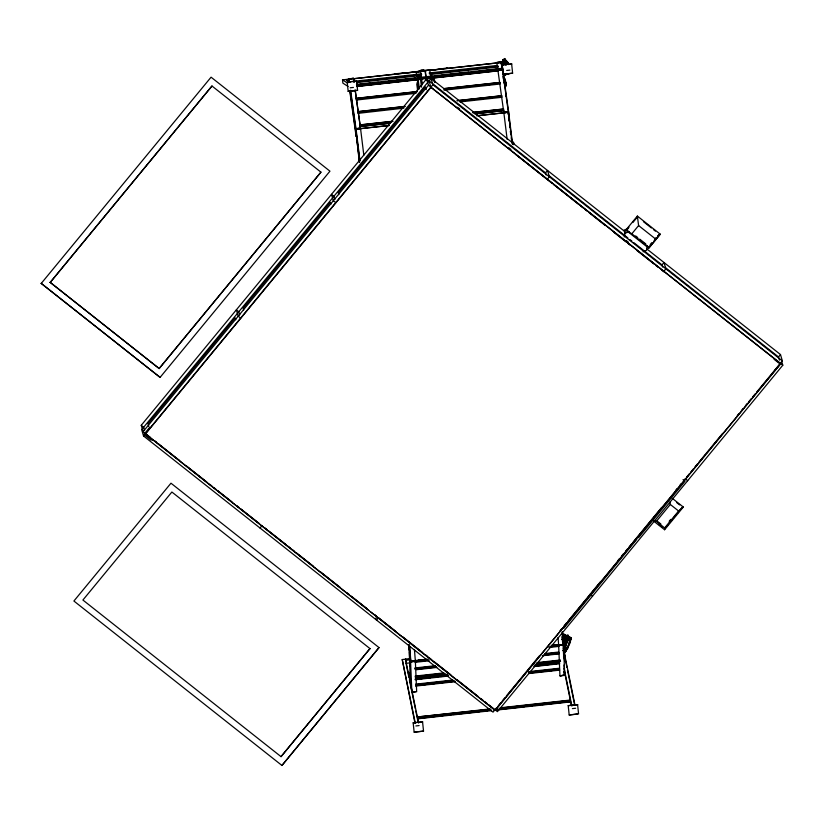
<?xml version="1.0" encoding="UTF-8"?>
<svg xmlns="http://www.w3.org/2000/svg" width="824" height="824" viewBox="0 0 824 824"><rect width="100%" height="100%" fill="white"/><g stroke="black" fill="none" stroke-linecap="round" stroke-linejoin="round"><path stroke-width="1.24" d="M508.058 112.373L476.581 115.741M653.494 520.964L664.597 529.75L664.659 527.916L678.595 511.004L683.312 507.038L672.199 498.252M513.074 141.924L513.29 144.663L512.569 141.975L513.712 142.923L513.064 143.397M647.334 245.727L646.582 250.28L643.101 251.784M648.745 248.189L660.281 234.181L637.374 216.073L625.828 230.081L648.745 248.189L660.281 234.181M624.283 236.921L625.045 233.264L624.108 230.081L628.496 228.403M570.558 638.569L569.569 641.536L570.558 638.569L569.271 637.941L567.829 640.691L569.271 637.941M569.477 641.711L568.931 644.1L569.961 641.021M568.406 637.817L564.955 648.406L567.139 649.466L570.826 638.991M570.002 642.586L571.31 638.301L568.89 637.127M418.849 77.94L419.859 74.902L421.538 87.159M563.039 636.2C561.927 637.024 563.997 638.034 563.822 636.581L562.802 636.53L563.822 636.581M563.781 634.099L563.091 635.778L563.781 634.099L571.135 637.663L570.332 639.3L571.31 638.301M564.45 636.015L564.656 635.386M563.585 649.168L566.747 640.166M565.614 643.925L563.297 650.754L565.491 651.825L566.263 649.539M568.488 644.605L566.078 650.991L563.884 649.93L567.324 639.733M563.884 649.93L566.685 642.401M564.955 648.406L568.395 638.209M565.779 650.239L565.006 652.515L565.491 651.825M562.019 637.302L568.035 640.227L568.879 639.239L569.374 640.876L570.074 639.187L562.473 635.953M566.078 650.991L567.612 646.438M570.445 639.352L571.135 637.663M567.139 649.466L570.486 641.886M563.163 643.771L566.912 637.282L566.624 639.764L563.647 643.997L563.163 643.771L566.912 637.282M563.647 643.997L568.199 635.304L567.612 635.18L563.698 640.753L564.595 641.381M565.13 644.615L566.263 640.866M566.191 643.091L567.334 639.342M567.612 635.18L567.664 636.066L568.509 635.809M563.874 635.005L563.657 635.634L564.677 635.685M562.524 638.435L562.308 639.064M564.018 641.257L568.199 635.304M564.77 644.131L565.254 643.431M565.841 642.607L566.325 641.906M566.912 641.082L567.396 640.392M566.758 642.205L567.746 640.876M568.035 640.227L568.879 639.239M570.332 639.3L570.507 637.992L570.682 639.022M569.26 640.825L569.436 639.517M569.374 640.876L570.074 639.187L568.787 638.631M636.798 539.339L563.698 628.331M41.221 283.446L211.068 77.178L329.95 171.176L160.093 377.382L41.2 283.384L160.093 377.382M50.202 282.395L211.974 86.005L320.958 172.165L159.176 368.555L50.202 282.395L159.176 368.555M50.212 282.457L211.974 86.005M159.166 368.493L320.938 172.103M150.545 437.544L143.098 431.652L141.234 425.318L426.605 78.888L545.519 172.865L546.147 174.976M237.971 312.749L141.677 429.644L143.541 435.978L493.02 712.132L496.625 707.754M239.712 314.933L238.785 311.76L428.223 81.792M625.838 232.347L431.014 78.404L429.026 80.814L430.973 87.395L780.678 363.724L495.111 710.381L145.333 433.805L369.07 610.594M143.098 431.652L428.47 85.233L426.605 78.888M153.439 439.707L150.874 439.985L143.87 434.444L149.597 427.502M143.541 435.978L432.878 84.738L431.014 78.404M145.405 434.052L430.973 87.395M545.519 172.865L547.507 170.455L549.371 176.789L547.383 179.199M260.034 528.029L262.011 525.619M627.486 229.051L629.021 227.197M632.853 222.532L636.694 217.876M625.828 230.081L631.833 233.8L638.6 225.58L637.374 216.073M650.26 244.481L651.753 242.668M648.653 247.324L650.95 244.522M654.029 240.804L655.564 238.939M657.861 236.138L659.396 234.273L657.851 235.86M662.64 267.028L662.012 264.916L664 262.506L665.864 268.84L663.876 271.251M281.036 756.648L369.997 648.57L281.036 756.648L82.905 600.037L171.876 492.021L370.017 648.632M281.952 765.465L378.999 647.571L170.97 483.194L73.903 601.026L281.952 765.465L379.009 647.633M779.442 360.129L778.505 356.957L780.493 354.557L646.922 249.013M498.252 705.777L500.693 702.821M502.321 700.843L504.752 697.876M506.379 695.909L539.72 655.441M560.042 630.762L561.669 628.794M564.11 625.828L566.541 622.872M568.169 620.894L600.696 581.414M617.763 560.691L619.391 558.713M621.832 555.757L623.459 553.779M625.9 550.823L627.528 548.846M629.145 546.879L631.586 543.912M633.213 541.934L661.672 507.399M675.495 490.62L677.122 488.642M679.553 485.686L681.18 483.709M683.621 480.742L685.249 478.775L687.679 480.691M686.876 476.797L689.317 473.841M690.945 471.864L693.375 468.908M695.003 466.93L697.444 463.964M699.071 461.996L722.648 433.373M737.284 415.605L738.912 413.627M741.353 410.671L742.97 408.694M745.411 405.738L747.038 403.76M748.666 401.793L751.107 398.826M752.734 396.859L755.165 393.893M756.793 391.915L782.357 360.891L780.493 354.557M774.364 370.975L779.267 365.011M495.111 710.381L585.864 599.882M587.502 597.894L589.953 594.918M591.591 592.93L705.323 454.858M706.961 452.87L709.413 449.894M711.05 447.906L780.678 363.724M638.497 537.712L685.012 481.247L683.003 479.671M781.554 360.994L782.8 365.217L497.428 711.637L488.972 704.963M654.4 520.438L656.378 521.365L670.303 504.453L669.984 502.001M669.17 521.293L670.715 519.419M666.142 526.897L667.77 524.919M669.397 522.941L671.838 519.985M673.466 518.008L675.907 515.041M677.534 513.064L682.426 507.131M664.597 529.75L683.312 507.038M654.74 239.042L656.295 237.456M503.897 63.479L502.681 59.895L504.69 58.535L506.194 61.759M504.587 64.313L503.371 60.739L505.38 59.369M505.019 64.128L504.216 61.738L506.224 60.379L507.728 63.602M505.72 64.962L504.906 62.583L506.914 61.213M507.749 62.222L505.74 63.592L506.441 64.427L508.449 63.067L507.749 62.222L508.562 64.612M507.265 73.841L504.381 75.808L504.051 74.86L505.895 73.614M504.37 74.871L505.421 74.788L504.7 75.272L504.216 74.428L504.7 75.272M504.556 74.83L505.421 74.788M504.381 75.808L504.041 75.406L506.935 73.439M625.045 233.264L629.433 231.575M409.662 646.129L410.846 661.384L415.358 661.126L416.666 691.738L411.856 692.273L410.589 661.868L415.389 661.342L410.846 661.6L415.358 661.085L414.441 649.487M415.512 691.676L412.144 692.232L414.369 691.727M558.054 637.446L558.672 645.264L563.153 644.77L558.682 645.48L563.163 644.739L562.329 638.682M496.81 62.48L501.332 61.975L508.326 111.951L503.814 112.466L496.81 62.48L501.62 61.944L508.604 111.755L508.769 119.995M396.107 73.614L395.005 73.779L419.766 71.647L418.664 71.801M419.88 71.245L418.479 71.441L421.538 71.111L420.127 71.307M429.5 70.473L447.72 67.908L446.526 68.031M558.651 645.079L563.122 644.533L562.133 631.823M348.995 82.451L348.727 78.877L353.527 78.342L349.026 79.063L349.376 81.545M420.693 70.38L421.074 71.204L420.693 70.38C422.341 68.701 425.132 71.616 423.824 70.03M421.012 70.586L424.144 70.236M420.528 71.101L429.778 69.896L431.179 80.041M348.068 86.458L342.866 83.121L342.506 79.856L345.761 79.495L349.922 82.173M351.065 79.011L345.977 79.578L425.05 70.926M353.609 78.733L426.183 70.699M428.738 70.421L498.891 62.748L428.861 70.504M347.192 82.04L356.627 81.154L357.575 90.362L348.181 91.402L347.192 82.04L421.548 73.83M429.18 72.965L496.996 65.477M502.238 64.88L511.673 63.984L502.238 64.88L503.227 74.242L512.621 73.202L511.632 63.839M356.442 81.875L421.661 74.654M429.335 73.81L498.376 66.167M418.952 75.437L416.542 75.705L420.322 75.417M356.483 82.657L420.446 75.602M430.643 74.448L498.448 66.971M356.504 84.419L502.733 68.258M359.233 84.47L364.321 83.914M366.865 83.626L370.687 83.203M374.508 82.781L378.329 82.359M382.151 81.936L385.972 81.514M388.516 81.236L393.614 80.67M396.159 80.391L401.247 79.825M403.801 79.537L408.889 78.98M411.444 78.692L415.255 78.27M434.361 76.158L438.183 75.736M440.727 75.458L445.825 74.891M448.369 74.603L453.458 74.047M456.012 73.758L461.1 73.202M463.654 72.914L468.743 72.347M471.287 72.069L476.385 71.503M478.929 71.225L482.751 70.802M485.295 70.524L490.393 69.958M492.937 69.669L498.036 69.113M360.479 84.47L364.301 84.048M368.122 83.626L370.666 83.348M375.765 82.781L378.309 82.503M383.407 81.936L385.951 81.658M389.773 81.236L393.594 80.803M397.415 80.381L401.237 79.959M405.058 79.537L408.869 79.114M412.69 78.692L415.244 78.414M435.618 76.158L438.162 75.87M441.983 75.448L445.805 75.025M449.626 74.603L453.447 74.181M457.258 73.758L461.079 73.336M464.901 72.914L468.722 72.491M472.543 72.069L476.365 71.647M480.186 71.225L482.73 70.936M486.551 70.514L490.373 70.091M494.194 69.669L498.015 69.247M356.658 85.263L502.836 69.082M363.147 84.79L365.702 84.501M370.79 83.945L373.344 83.657M378.432 83.1L380.976 82.812M386.075 82.245L388.619 81.967M393.718 81.401L396.262 81.123M401.35 80.556L403.904 80.278M407.726 79.856L410.27 79.567M415.358 79.011L417.912 78.723M438.286 76.467L440.83 76.189M445.928 75.623L448.472 75.345M452.294 74.922L454.838 74.634M459.936 74.078L462.48 73.789M467.569 73.233L470.123 72.945M475.211 72.378L477.755 72.1M482.854 71.534L485.398 71.255M490.496 70.689L493.04 70.411M356.689 86.046L502.867 69.865L356.72 86.067M356.864 86.365L419.262 79.465M430.725 78.187L498.221 70.72M356.854 86.51L419.251 79.598M431.982 78.187L498.201 70.864M350.149 87.797L353.403 87.437M506.667 70.473L509.922 70.112M355.999 98.324L417.119 91.557M443.868 88.59L499.89 82.39M355.978 98.458L417.099 91.691M445.114 88.59L499.88 82.534M356.102 99.055L415.955 92.432M443.971 89.332L499.993 83.131M488.498 84.676L491.042 84.398M356.164 100.075L416.038 93.308M444.054 90.207L500.086 84.007M357.863 111.6L404.975 106.389M457.186 100.61L501.754 95.677M359.12 111.6L404.955 106.533M457.166 100.744L501.734 95.811M357.966 112.342L403.812 107.264M459.833 101.064L501.857 96.408M358.028 113.352L403.894 108.14M459.926 101.939L501.95 97.284M359.728 124.888L392.832 121.221M473.058 112.342L503.618 108.953M360.974 124.888L392.811 121.365M473.038 112.476L503.598 109.098M359.831 125.619L391.658 122.096M473.161 113.073L503.722 109.695M367.432 125.052L369.976 124.774M359.913 126.494L390.473 123.116M474.521 113.815L503.804 110.57M359.892 126.639L390.452 123.25M475.778 113.805L503.783 110.704M359.346 162.421L355.711 128.688L360.51 128.153L355.278 90.795M508.604 111.755L503.804 112.291L507.141 139.338M357.647 128.905L389.124 125.423M360.16 128.74L389.124 125.536M477.838 115.721L505.534 112.651M513.228 144.19L513.836 144.519L513.712 142.923M143.87 434.444L146.425 434.176M410.589 661.868L409.26 649.683M409.26 649.899L410.187 678.688L411.557 689.801M414.874 722.71L402.225 659.54L405.49 659.179L418.613 723.081M405.954 661.085L405.758 659.066L409.579 658.644M405.758 659.066L406.005 660.261L409.827 659.839M418.407 659.931L420.961 659.653M552.121 645.13L554.665 644.852M413.586 660.745L427.429 659.21M551.411 645.491L558.96 644.656M413.627 660.992L427.471 659.457M551.452 645.738L560.258 644.759M428.696 659.746L410.589 661.662L409.301 645.12M550.947 646.212L563.441 644.739L562.452 632.018M558.682 645.48L563.482 644.945L562.308 636.386M414.709 661.744L427.44 660.333M549.69 646.799L558.61 645.81M410.115 662.867L406.294 663.289L406.005 660.261M415.203 662.3L429.211 660.755M548.897 647.51L559.084 646.376M414.843 667.976L435.216 665.72M544.736 653.587L558.744 652.041M414.925 668.46L435.299 666.204M544.819 654.081L558.827 652.536M415.028 669.397L436.679 667.007M543.644 655.162L558.929 653.473M416.326 669.706L436.699 667.45M542.388 655.75L558.95 653.916M415.183 676.082L443.199 672.971M537.433 662.548L560.351 660.003M415.265 676.566L444.558 673.321M536.239 663.176L560.433 660.498M416.584 677.328L420.394 676.906M424.216 676.483L428.037 676.051M431.858 675.629L435.68 675.206M439.501 674.784L442.045 674.506M536.28 664.072L538.824 663.794M543.922 663.227L546.466 662.949M550.288 662.527L554.109 662.105M557.93 661.682L560.475 661.394M415.368 677.503L445.928 674.125M536.342 664.113L560.536 661.435M416.223 677.73L420.055 677.307M425.174 676.741L427.728 676.452M431.56 676.03L434.124 675.742M439.233 675.175L441.798 674.897M536.414 664.422L538.978 664.144M542.81 663.711L545.364 663.433M550.484 662.867L553.038 662.578M415.389 677.956L447.226 674.434M535.095 664.711L559.29 662.022M410.187 678.688L410.208 672.405M416.295 678.07L446.979 674.681M535.209 664.906L559.506 662.218M415.121 679.151L448.369 675.464M534.034 665.977L559.609 663.155M417.644 679.1L422.753 678.533M425.318 678.255L430.427 677.689M432.991 677.4L436.823 676.978M440.655 676.556L444.497 676.123M536.558 665.936L541.677 665.37M544.231 665.081L549.351 664.525M551.905 664.237L557.024 663.67M415.152 679.728L448.4 676.051M534.076 666.564L559.651 663.732M415.523 684.188L452.448 680.099M528.854 671.632L559.424 668.254M415.605 684.672L453.808 680.449M528.946 672.126L559.506 668.748M415.646 685.568L419.468 685.146M423.289 684.723L427.11 684.301M430.921 683.879L434.742 683.457M438.564 683.034L441.108 682.756M446.206 682.19L448.75 681.901M528.977 673.023L531.521 672.745M535.342 672.322L537.897 672.034M542.985 671.478L545.529 671.189M550.628 670.633L553.172 670.345M556.993 669.922L559.537 669.644L529.049 673.064M415.708 685.609L455.188 681.242M415.729 686.062L455.209 681.695M529.059 673.517L559.63 670.128M563.482 644.945L564.759 675.35L559.949 675.876L563.307 675.237L559.949 675.876L558.651 645.223M417.613 717.539L417.583 716.952L490.033 708.939M500.199 707.806L570.115 700.07L570.301 701.348L570.332 701.924L494.06 710.37M417.583 716.952L490.105 709.279M500.271 708.156L570.187 700.421M420.158 717.261L422.702 716.973M427.78 716.416L430.324 716.128M434.145 715.706L436.679 715.428M441.767 714.861L444.311 714.583M449.399 714.017L451.933 713.739M457.021 713.172L459.565 712.894M464.643 712.327L467.187 712.049M472.276 711.483L474.82 711.205M486.263 709.938L488.797 709.66M501.507 708.249L504.051 707.971M509.139 707.404L511.683 707.126M516.761 706.559L519.305 706.281M524.394 705.715L526.938 705.437M532.016 704.87L534.56 704.592M538.371 704.17L542.192 703.748M546.003 703.325L549.814 702.903M553.625 702.481L556.169 702.202M561.257 701.636L563.801 701.358M491.526 710.649L417.799 718.816L417.758 718.229L491.485 710.072M497.84 709.371L570.301 701.348M420.261 718.188L417.799 718.816M424.082 717.766L427.893 717.344M431.704 716.921L435.515 716.499M439.336 716.077L443.147 715.654M445.691 715.376L450.769 714.81M453.313 714.532L458.401 713.965M460.946 713.687L466.024 713.12M468.568 712.842L472.379 712.42M476.2 711.998L480.011 711.576M483.822 711.153L487.633 710.731M497.809 709.598L502.887 709.042M505.431 708.753L510.519 708.197M513.064 707.919L518.142 707.352M520.686 707.074L524.497 706.652M528.318 706.23L532.129 705.808M534.673 705.519L539.751 704.963M542.295 704.674L547.383 704.118M549.927 703.83L555.005 703.274M557.549 702.985L562.638 702.429M565.182 702.141L570.332 701.924M413.154 722.803L422.588 721.906L413.154 722.803L414.153 732.155L423.536 731.115L422.547 721.762M568.199 705.632L577.634 704.747L568.199 705.632L569.188 714.995L578.582 713.955L577.593 704.592M415.873 725.944L419.128 725.584M572.392 708.619L575.646 708.259M577.366 713.934L569.188 714.995M504.298 79.681L504.607 78.249L504.484 82.719L503.608 82.822M505.38 80.288L505.555 82.05L505.38 80.288L504.752 80.361L504.988 82.668L505.864 82.575L504.937 82.276M504.793 81.143L505.411 81.071M505.514 81.267L504.896 81.339L504.988 82.668M505.812 82.184L506.029 85.696L505.153 85.789L505.236 86.654L504.71 86.232M505.205 86.18L506.091 86.087L505.864 82.575M564.255 650.682L563.369 650.785L563.286 650.126L563.379 651.022L564.255 650.682L564.904 655.883L564.028 655.976L564.904 655.883M564.687 656.131L564.079 656.8L564.687 656.131L564.852 657.83L564.224 657.892L564.193 657.058M564.203 657.294L564.852 657.83M564.615 660.869L564.018 655.739M350.602 90.259L356.009 128.812L360.51 128.153L356.009 128.812L356.37 135.455M424.659 71.111L425.853 70.988M496.821 62.655L501.342 62.191M568.869 643.462L569.415 643.41M512.25 143.953L508.346 112.249L503.866 112.589L508.315 111.786L508.47 114.464M508.346 112.249L503.866 112.589L508.635 112.054L512.538 143.798M410.846 661.384L415.358 661.126M563.544 634.429L570.908 638.003M570.27 638.322C569.322 638.538 566.366 637.312 563.317 635.448M568.642 639.579L569.199 639.846M568.199 639.465L569.497 640.094M562.256 636.973L570.054 640.845M562.184 638.981L567.19 641.412M561.947 639.311L566.964 641.741M565.439 647.716L567.633 648.776M564.368 649.23L566.562 650.301M506.451 64.849L502.29 62.171L499.025 62.531L503.186 65.209M342.506 79.856L347.707 83.203M643.441 221.666L651.424 227.97M653.411 229.546L655.41 231.122M638.6 225.58L655.667 239.063M635.695 235.963L637.714 237.549M639.723 239.135L645.759 243.904M631.833 233.8L648.9 247.282M626.714 229.989L628.712 231.565M548.537 175.244L627.867 237.93M629.876 239.516L631.884 241.102M633.893 242.689L662.012 264.916M665.03 267.295L778.505 356.957M432.878 84.738L782.357 360.891M457.536 107.223L459.555 108.82M508.913 147.826L510.932 149.412M626.415 240.67L628.434 242.266M428.47 85.233L782.8 365.217M613.931 232.358L625.921 241.834M627.919 243.41L629.917 244.996M636.911 250.517L653.896 263.938M655.894 265.513L657.902 267.1M661.888 270.251L663.897 271.838M774.076 359.274L779.082 363.24M335.77 202.622L333.349 200.706L331.475 194.371L333.905 196.287L334.843 199.449M676.782 502.671L679.604 504.906M670.303 504.453L678.595 511.004M657.222 521.139L660.879 524.033M656.378 521.365L664.659 527.916M658.87 524.424L662.63 527.391M238.785 311.76L236.354 309.845L238.218 316.179L240.649 318.095M590.128 594.248L592.549 596.164M141.234 425.318L143.654 427.234L144.591 430.406M154.562 440.716L156.57 442.303M158.579 443.889L179.663 460.554M186.698 466.106L206.783 481.978M209.79 484.358L211.799 485.944M213.807 487.53L215.816 489.116M217.824 490.713L231.884 501.816M236.91 505.782L238.919 507.368M240.927 508.964L259.004 523.24M265.029 528.009L267.038 529.595M269.046 531.181L286.113 544.664M288.122 546.261L290.13 547.847M292.139 549.433L294.147 551.019M296.156 552.605L313.233 566.098M320.258 571.65L340.343 587.522M347.378 593.074L349.386 594.66M351.395 596.246L367.463 608.946M374.487 614.498L376.496 616.084M395.582 631.163L378.504 617.67L376.527 620.081L375.909 617.969M402.606 636.715L422.691 652.587M425.709 654.967L427.718 656.553M429.726 658.149L431.735 659.736M433.743 661.322L450.81 674.804M456.836 679.573L477.93 696.239M480.938 698.618L482.946 700.204M484.955 701.791L486.963 703.377M371.078 612.181L495.039 710.134M515.515 154.304L551.74 183.052M553.759 184.648L578.911 204.599M580.93 206.196L582.939 207.792M584.958 209.389L586.966 210.985M588.975 212.582L605.084 225.364M502.681 59.895L503.371 60.739M504.216 61.738L504.906 62.583M504.051 74.86L503.722 74.459L504.041 75.406M432.116 76.416L430.509 73.676L431.179 78.579M435.453 82.07L433.187 78.239L433.537 80.783M506.224 60.379L507.028 62.758M504.69 58.535L505.493 60.914M512.621 73.202L503.227 74.242M426.276 89.744L425.442 86.891L338.242 192.744L338.798 194.639M357.575 90.362L348.181 91.402M330.877 204.27L330.311 202.364L243.121 308.217L243.677 310.123M423.536 731.115L414.153 732.155M235.746 319.743L235.19 317.837L147.99 423.691L148.835 426.544M563.297 648.117L574.874 704.499M564.873 657.418L566.933 667.44M567.448 669.943L574.39 703.768M564.152 668.532L571.877 706.106M564.45 671.56L571.393 705.385M406.036 663.464L408.869 677.246M409.384 679.749L415.296 708.568M415.811 711.071L417.871 721.093M402.225 659.54L415.358 723.441M502.98 76.488L503.34 79.032M505.678 95.986L505.576 95.254L505.648 96.264M507.965 112.043L508.326 114.588M425.277 70.576L426.502 79.3M424.988 70.606L426.389 80.577M420.518 70.926L422.444 84.8M354.052 82.081L353.527 78.342L349.016 78.847M353.537 78.527L354.062 82.266M355.113 89.734L360.521 128.338M348.727 78.877L349.067 81.37M350.468 91.33L355.711 128.688M350.025 90.846L350.55 94.657M350.911 97.201L354.65 123.868M355 126.412L355.535 130.213M355.896 132.757L356.133 136.599L349.737 90.877M434.32 80.144L434.65 82.565M419.406 88.879L418.18 79.969L416.779 84.203L417.603 90.269M417.48 82.091L418.468 89.322M409.734 653.411L410.682 660.426M509.685 125.073L510.005 127.627L509.623 124.949M510.468 131.459L510.787 134.013M511.251 137.835L511.57 140.389M508.841 118.605L509.15 121.262M510.396 131.294L510.715 133.952M564.306 671.642L564.759 675.35M363.827 155.2L360.541 128.451L356.061 128.946L356.37 134.642M359.975 160.814L356.071 129.111L360.541 128.451L355.772 128.987L359.686 160.721M356.648 138.133L359.635 162.39M410.476 678.657L411.217 684.703M570.26 701.585L570.115 700.07M417.644 717.302L417.758 718.229M416.604 74.799L416.099 71.636L429.778 69.896M564.09 671.663L564.471 675.381L564.018 664.978M405.49 659.179L405.676 661.198M562.349 639.146L562.576 641.937M501.62 61.944L501.991 66.713M501.435 63.366L501.713 66.868M408.858 644.553L409.157 648.406M408.57 644.584L408.972 649.714M504.607 78.249L504.947 81.73M409.363 652.402L409.95 666.153M563.214 646.006L563.698 657.387L563.554 656.254M508.274 73.779L508.171 74.49L509.005 73.779L508.274 73.779M425.967 70.596L424.442 70.812L425.967 70.596M409.899 678.78L410.043 680.294L409.899 678.78"/></g></svg>
